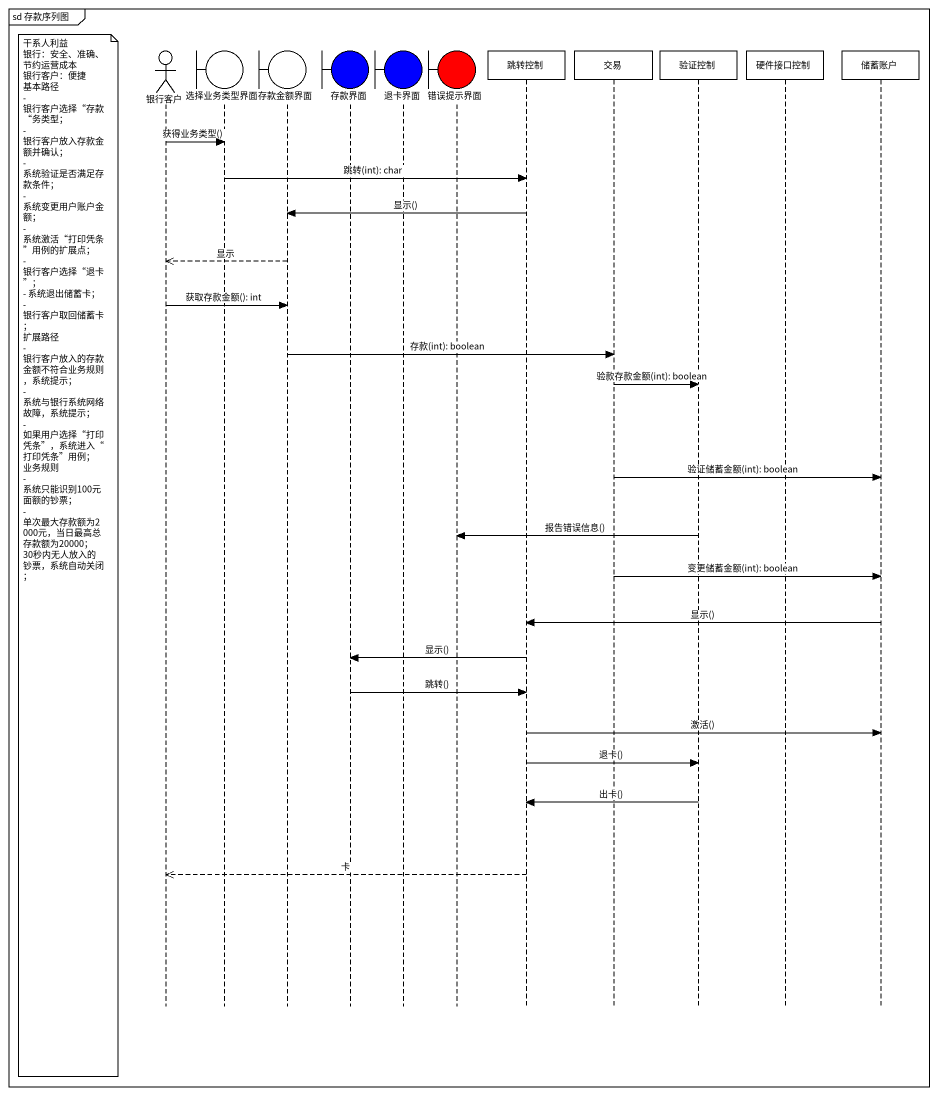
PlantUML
@startuml
mainframe sd 存款序列图
hide footbox
actor 银行客户
boundary 选择业务类型界面
boundary 存款金额界面
boundary 存款界面 #0000FF
boundary 退卡界面 #0000FF
boundary 错误提示界面 #FF0000
participant 跳转控制
participant 交易
participant 验证控制
participant 硬件接口控制
participant 储蓄账户

银行客户 -> 选择业务类型界面 : 获得业务类型()
选择业务类型界面 -> 跳转控制 : 跳转(int): char
跳转控制 -> 存款金额界面 : 显示()
存款金额界面 -->> 银行客户 : 显示
银行客户 -> 存款金额界面 : 获取存款金额(): int
存款金额界面 -> 交易 : 存款(int): boolean
交易 -> 验证控制 : 验款存款金额(int): boolean
交易 -> 储蓄账户 : 验证储蓄金额(int): boolean
验证控制 -> 错误提示界面 : 报告错误信息()
note left of 银行客户
  干系人利益
  银行：安全、准确、节约运营成本
  银行客户：便捷
  基本路径
  - 银行客户选择“存款“务类型；
  - 银行客户放入存款金额并确认；
  - 系统验证是否满足存款条件；
  - 系统变更用户账户金额；
  - 系统激活“打印凭条”用例的扩展点；
  - 银行客户选择“退卡”；
  - 系统退出储蓄卡；
  - 银行客户取回储蓄卡；
  扩展路径
  - 银行客户放入的存款金额不符合业务规则，系统提示；
  - 系统与银行系统网络故障，系统提示；
  - 如果用户选择“打印凭条”，系统进入“打印凭条”用例；
  业务规则
  - 系统只能识别100元面额的钞票；
  - 单次最大存款额为2000元，当日最高总存款额为20000；
  30秒内无人放入的钞票，系统自动关闭；
end note
交易 -> 储蓄账户 : 变更储蓄金额(int): boolean
储蓄账户 -> 跳转控制 : 显示()
跳转控制 -> 存款界面 : 显示()
存款界面 -> 跳转控制 : 跳转()
跳转控制 -> 储蓄账户 : 激活()
跳转控制 -> 验证控制 : 退卡()
验证控制 -> 跳转控制 : 出卡()
跳转控制 -->> 银行客户 : 卡
@enduml
